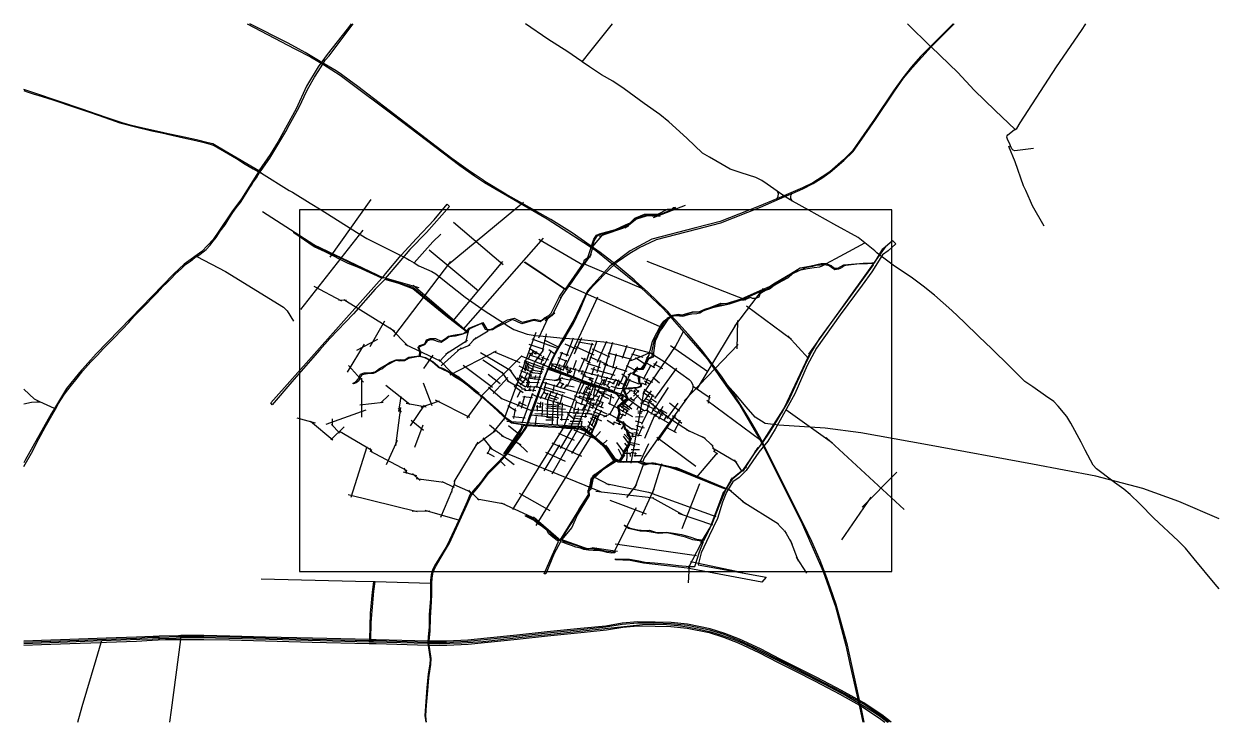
# Model space of a CAD drawing. Header units: metres. Extents: x 1558 to 16189, y -1449 to 7097.
import ezdxf

# ---------------------------------------------------------------- set-up
doc = ezdxf.new("R2010")
doc.units = ezdxf.units.M
doc.header["$MEASUREMENT"] = 0
for name, color, linetype in [('图框', 6, 'Continuous'), ('水网', 141, 'Continuous'), ('路网', 2, 'Continuous')]:
    doc.layers.add(name, color=color, linetype=linetype)

msp = doc.modelspace()

# ---------------------------------------------------------------- linework, layer by layer
at = {"layer": '图框'}
msp.add_lwpolyline([(4932, 4822), (4932, 395), (12184, 395), (12184, 4822), (4932, 4822)], dxfattribs=at)
at = {"layer": '水网'}
for points in [[(4580, 2459), (5941, 3984), (5652, 4116), (5526, 4166), (5245, 4308), (5110, 4367), (4862, 4539), (4865, 4553), (5118, 4382), (5265, 4315), (5558, 4172), (5811, 4057), (5948, 3991), (5985, 4037), (6176, 4268), (6366, 4470), (6580, 4700), (6738, 4890), (6768, 4862), (6488, 4543), (6282, 4337), (6146, 4175), (5980, 3979), (6220, 3905), (6321, 3875), (6361, 3842), (6515, 3713), (6824, 3462), (6914, 3391), (6976, 3331), (7007, 3372), (7159, 3435), (7177, 3442), (7226, 3360), (7255, 3357), (7278, 3361), (7307, 3371), (7338, 3399), (7477, 3476), (7558, 3497), (7659, 3445), (7804, 3484), (7895, 3465), (7930, 3501), (7983, 3528), (8012, 3555), (8116, 3762), (8175, 3851), (7685, 4176), (7691, 4184), (8188, 3850), (8408, 4168), (8422, 4211), (8463, 4238), (8536, 4463), (8567, 4512), (8604, 4526), (8799, 4581), (8921, 4636), (8978, 4663), (9035, 4721), (9154, 4768), (9238, 4770), (9320, 4769), (9437, 4829), (9492, 4833), (9509, 4851), (9529, 4854), (9535, 4845), (9489, 4817), (9438, 4802), (9345, 4764), (9296, 4754), (9179, 4756), (9054, 4714), (8963, 4639), (8830, 4580), (8603, 4515), (8568, 4495), (8536, 4443), (8513, 4339), (8488, 4264), (8468, 4232), (8437, 4197), (8409, 4148), (8339, 4052), (8264, 3940), (8200, 3850), (8143, 3770), (8117, 3719), (8028, 3540), (7991, 3513), (7952, 3493), (7920, 3477), (7892, 3457), (7879, 3452), (7799, 3466), (7750, 3453), (7654, 3426), (7538, 3481), (7348, 3385), (7296, 3352), (7264, 3348), (7233, 3348), (7207, 3356), (7171, 3422), (7150, 3424), (7013, 3365), (6974, 3317), (6914, 3297), (6836, 3277), (6764, 3267), (6727, 3237), (6667, 3197), (6635, 3207), (6575, 3228), (6541, 3230), (6495, 3219), (6484, 3198), (6458, 3169), (6405, 3145), (6394, 3135), (6413, 3080), (6407, 3030), (6368, 3022), (6265, 3003), (6218, 2973), (6156, 2971), (6111, 2977), (5999, 2920), (5940, 2871), (5923, 2868), (5862, 2829), (5832, 2818), (5766, 2814), (5693, 2800), (5669, 2763), (5659, 2729), (5624, 2703), (5594, 2690), (5584, 2695), (5624, 2722), (5645, 2744), (5680, 2808), (5722, 2825), (5790, 2827), (5859, 2839), (5913, 2878), (5948, 2899), (5983, 2919), (6041, 2956), (6116, 2986), (6168, 2990), (6220, 2986), (6251, 3005), (6270, 3016), (6400, 3036), (6404, 3087), (6386, 3137), (6404, 3162), (6464, 3182), (6486, 3229), (6532, 3246), (6596, 3246), (6667, 3214), (6719, 3246), (6754, 3277), (6811, 3286), (6938, 3308), (6971, 3331), (6725, 3522), (6498, 3707), (6319, 3856), (6149, 3919), (5978, 3968), (5859, 3851), (5593, 3549), (5303, 3245), (5180, 3107), (4838, 2715), (4597, 2433), (4580, 2459)], [(6407, 3030), (6473, 3012), (6563, 2965), (6621, 2917), (6643, 2896), (6682, 2883), (6753, 2847), (6856, 2770), (6928, 2734), (7034, 2646), (7118, 2574), (7182, 2534), (7220, 2491), (7325, 2402), (7412, 2324), (7456, 2279), (7551, 2216), (7691, 2194), (7929, 2183), (8199, 2171), (8359, 2162), (8423, 2131), (8490, 2085), (8497, 2078), (8551, 2199), (8594, 2313), (8603, 2321), (8606, 2314), (8594, 2301), (8558, 2193), (8534, 2148), (8503, 2073), (8557, 2031), (8639, 1959), (8683, 1917), (8794, 1760), (8827, 1753), (8860, 1742), (8861, 1762), (8897, 1811), (8899, 1852), (8948, 1922), (8958, 1945), (8960, 1957), (8981, 2022), (8954, 2064), (8946, 2103), (8915, 2141), (8891, 2212), (8829, 2239), (8827, 2254), (8832, 2278), (8843, 2333), (8837, 2373), (8830, 2404), (8837, 2420), (8880, 2458), (8903, 2477), (8873, 2500), (8877, 2526), (8887, 2539), (8881, 2543), (8841, 2540), (8830, 2551), (8795, 2584), (8765, 2597), (8678, 2625), (8396, 2723), (7985, 2876), (7988, 2887), (8028, 2869), (8110, 2840), (8168, 2817), (8336, 2755), (8456, 2710), (8598, 2661), (8740, 2611), (8792, 2593), (8841, 2547), (8876, 2548), (8888, 2544), (8896, 2539), (8889, 2525), (8885, 2508), (8887, 2498), (8897, 2488), (8911, 2483), (8935, 2505), (8938, 2512), (8930, 2545), (8902, 2597), (8900, 2618), (8911, 2634), (8936, 2635), (8959, 2632), (9020, 2643), (9058, 2643), (9078, 2648), (9102, 2659), (9114, 2677), (9088, 2706), (9086, 2730), (9083, 2763), (9076, 2780), (9015, 2807), (9030, 2844), (9051, 2871), (9076, 2875), (9101, 2872), (9120, 2874), (9129, 2882), (9145, 2903), (9149, 2910), (9172, 2961), (9195, 3002), (9222, 3015), (9243, 3028), (9248, 3036), (9252, 3046), (9251, 3096), (9276, 3226), (9312, 3282), (9353, 3369), (9393, 3433), (9440, 3500), (9501, 3534), (9566, 3545), (9622, 3538), (9659, 3549), (9741, 3573), (9822, 3574), (9895, 3604), (9960, 3626), (10090, 3677), (10154, 3674), (10344, 3730), (10609, 3850), (10685, 3881), (10755, 3929), (10941, 4037), (11059, 4110), (11194, 4134), (11319, 4164), (11373, 4164), (11439, 4139), (11467, 4117), (11487, 4107), (11523, 4108), (11595, 4147), (11740, 4161), (11830, 4167), (11896, 4169), (11939, 4174), (11970, 4172), (12071, 4342), (12193, 4448), (12231, 4405), (12140, 4319), (12067, 4270), (11938, 4061), (11818, 3898), (11550, 3536), (11259, 3129), (11145, 2914), (10995, 2571), (10756, 2138), (10667, 1991), (10554, 1856), (10400, 1629), (10314, 1543), (10236, 1493), (10161, 1366), (10109, 1245), (10048, 1043), (9946, 829), (9849, 624), (9814, 478), (10645, 325), (10591, 265), (9678, 434), (9142, 498), (8981, 530), (8801, 536), (8802, 550), (8972, 545), (9064, 528), (9164, 507), (9278, 501), (9439, 483), (9571, 467), (9712, 455), (9770, 457), (9830, 634), (9876, 761), (9748, 781), (9658, 816), (9434, 868), (9330, 858), (9235, 876), (9161, 888), (9101, 890), (9049, 899), (8961, 922), (8905, 959), (8912, 961), (8930, 950), (8979, 926), (9075, 904), (9154, 896), (9215, 902), (9289, 876), (9384, 870), (9420, 876), (9510, 862), (9609, 846), (9711, 820), (9791, 789), (9884, 776), (9993, 999), (10076, 1218), (10152, 1395), (10235, 1533), (10333, 1613), (10357, 1632), (10511, 1849), (10604, 1974), (10690, 2099), (10783, 2252), (10918, 2479), (10998, 2658), (11144, 2968), (11198, 3079), (11297, 3241), (11611, 3669), (11958, 4150), (11949, 4164), (11925, 4164), (11884, 4159), (11787, 4161), (11621, 4142), (11598, 4135), (11579, 4121), (11552, 4104), (11531, 4094), (11485, 4088), (11443, 4116), (11417, 4134), (11378, 4145), (11345, 4150), (11311, 4144), (11253, 4139), (11211, 4126), (11120, 4111), (10967, 4040), (10912, 3990), (10836, 3949), (10744, 3896), (10686, 3850), (10635, 3834), (10589, 3806), (10569, 3789), (10554, 3753), (10518, 3737), (10479, 3736), (10453, 3749), (10373, 3717), (10318, 3713), (10188, 3674), (10131, 3656), (10091, 3660), (10059, 3650), (10000, 3624), (9900, 3592), (9827, 3564), (9757, 3567), (9614, 3527), (9563, 3527), (9502, 3525), (9439, 3481), (9376, 3380), (9348, 3343), (9286, 3213), (9264, 3069), (9266, 3031), (9257, 3018), (9204, 2992), (9161, 2907), (9133, 2868), (9092, 2864), (9073, 2868), (9053, 2863), (9025, 2822), (9025, 2811), (9088, 2779), (9095, 2764), (9095, 2722), (9099, 2701), (9113, 2690), (9120, 2683), (9110, 2653), (9072, 2641), (9040, 2637), (9014, 2635), (8977, 2627), (8962, 2625), (8934, 2629), (8918, 2631), (8907, 2613), (8913, 2591), (8935, 2550), (8943, 2520), (8945, 2507), (8916, 2474), (8845, 2422), (8839, 2404), (8850, 2347), (8836, 2261), (8836, 2244), (8897, 2214), (8902, 2201), (8921, 2142), (8944, 2122), (8949, 2103), (8964, 2063), (8983, 2033), (8989, 2022), (8967, 1959), (8947, 1911), (8905, 1846), (8903, 1812), (8864, 1762), (8868, 1737), (8921, 1740), (9000, 1740), (9075, 1738), (9116, 1726), (9167, 1711), (9209, 1721), (9270, 1716), (9322, 1710), (9414, 1689), (9520, 1667), (9647, 1616), (9789, 1557), (10057, 1446), (10139, 1413), (10137, 1406), (10102, 1419), (9608, 1620), (9476, 1663), (9323, 1702), (9216, 1711), (9155, 1698), (9083, 1729), (8985, 1734), (8938, 1734), (8897, 1731), (8865, 1730), (8833, 1734), (8807, 1743), (8798, 1745), (8707, 1694), (8608, 1616), (8527, 1538), (8502, 1464), (8494, 1397), (8473, 1376), (8478, 1324), (8330, 1084), (8265, 934), (8141, 783), (8163, 765), (8339, 709), (8419, 675), (8538, 672), (8606, 663), (8673, 647), (8742, 641), (8791, 634), (8792, 622), (8750, 619), (8697, 625), (8657, 639), (8582, 650), (8525, 652), (8468, 657), (8414, 665), (8373, 680), (8315, 694), (8262, 711), (8211, 729), (8158, 751), (8132, 756), (8125, 756), (8051, 615), (7948, 367), (7925, 367), (8023, 592), (8102, 762), (8033, 814), (7982, 856), (7961, 900), (7891, 954), (7851, 977), (7806, 1019), (7716, 1065), (7696, 1074), (7702, 1079), (7730, 1070), (7788, 1039), (7822, 1021), (7854, 993), (7886, 971), (7931, 937), (7966, 908), (7998, 873), (8011, 854), (8082, 801), (8110, 775), (8131, 780), (8164, 828), (8206, 897), (8251, 967), (8279, 1007), (8316, 1078), (8357, 1158), (8420, 1258), (8470, 1333), (8466, 1378), (8480, 1416), (8491, 1430), (8502, 1487), (8518, 1543), (8555, 1579), (8589, 1610), (8694, 1689), (8793, 1755), (8765, 1786), (8657, 1929), (8571, 2011), (8448, 2107), (8387, 2134), (8351, 2142), (8238, 2153), (8165, 2154), (7974, 2161), (7727, 2179), (7673, 2180), (7634, 2099), (7438, 1829), (7433, 1834), (7606, 2083), (7648, 2149), (7658, 2191), (7525, 2209), (7468, 2257), (7422, 2299), (7244, 2465), (7165, 2536), (7096, 2583), (7002, 2663), (6920, 2724), (6829, 2779), (6756, 2833), (6685, 2868), (6633, 2890), (6579, 2942), (6544, 2970), (6464, 3011), (6399, 3025), (6388, 3026), (6407, 3030)]]:
    msp.add_lwpolyline(points, dxfattribs=at)
at = {"layer": '路网'}
for p, q in [((4289, 7097), (4875, 6793)), ((8386, 6638), (8324, 6683)), ((3247, 5762), (3317, 5747)), ((3324, 5753), (3253, 5769)), ((13630, 5619), (13597, 5686)), ((11422, 5286), (11332, 5225)), ((11337, 5216), (11430, 5281)), ((7073, 5237), (7171, 5173)), ((7179, 5184), (7081, 5249)), ((5307, 4240), (5811, 4949)), ((6753, 4151), (7675, 4914)), ((9266, 4727), (9659, 4880)), ((4480, 4801), (5166, 4361)), ((8920, 4599), (9086, 4734)), ((9033, 4702), (9210, 4757)), ((9149, 4753), (9346, 4745)), ((4949, 3602), (5710, 4574)), ((6817, 4672), (7423, 4154)), ((8606, 4497), (8960, 4623)), ((5105, 4399), (5959, 3987)), ((6941, 3359), (7917, 4475)), ((7860, 4463), (8402, 4150)), ((8522, 4371), (8655, 4526)), ((6518, 4331), (7124, 3828)), ((8126, 3742), (8507, 4280)), ((8484, 4239), (8529, 4383)), ((11167, 3054), (12114, 4375)), ((12046, 4259), (12000, 4297)), ((6086, 3272), (6785, 4188)), ((6239, 4228), (6280, 4207)), ((6812, 3464), (7420, 4189)), ((8410, 4166), (9138, 3853)), ((9184, 4193), (10397, 3719)), ((5879, 4018), (6392, 3869)), ((5108, 3886), (5447, 3707)), ((6323, 3899), (7001, 3318)), ((8227, 3890), (9378, 3377)), ((10259, 3398), (10611, 3859)), ((5409, 3718), (5506, 3717)), ((5475, 3724), (6097, 3336)), ((8023, 3525), (8154, 3788)), ((8178, 2883), (8582, 3758)), ((7941, 3465), (8059, 3560)), ((9456, 3531), (9521, 3456)), ((9536, 3469), (9475, 3535)), ((10404, 3645), (10956, 3240)), ((5798, 3150), (5976, 3462)), ((6261, 3151), (6040, 3378)), ((7979, 3511), (7857, 3249)), ((9803, 2636), (10288, 3438)), ((10289, 3120), (10297, 3466)), ((5634, 3103), (5891, 3238)), ((6718, 3056), (6989, 3227)), ((6995, 3337), (6962, 3199)), ((6988, 3149), (7095, 3260)), ((7059, 3232), (7241, 3341)), ((7826, 3321), (7428, 2243)), ((7776, 3243), (8098, 3122)), ((7908, 3084), (7954, 3303)), ((7925, 3232), (8108, 3140)), ((8199, 3030), (8285, 3256)), ((8384, 3256), (8295, 3054)), ((9525, 3132), (9637, 3339)), ((10911, 3280), (11162, 3002)), ((5518, 2833), (5728, 3176)), ((6667, 2966), (6224, 3173)), ((6644, 2963), (6754, 3082)), ((6664, 2913), (6912, 3131)), ((6778, 2800), (7344, 3095)), ((6865, 3104), (7021, 3169)), ((7149, 3075), (7525, 2851)), ((7306, 3086), (7627, 2953)), ((7727, 3077), (7784, 3051)), ((7741, 3179), (7922, 3115)), ((7744, 3130), (7894, 3039)), ((7787, 3086), (7773, 3047)), ((7775, 3082), (7829, 3057)), ((7808, 2954), (7917, 3104)), ((7812, 3054), (7838, 3087)), ((7923, 2912), (8018, 3098)), ((7983, 3113), (8061, 3056)), ((8082, 2910), (8151, 3085)), ((8119, 3076), (8225, 3041)), ((8180, 3181), (8316, 3118)), ((8311, 3147), (8533, 3047)), ((8346, 3206), (8530, 3171)), ((8516, 3189), (8439, 2963)), ((8515, 3118), (8725, 3020)), ((8691, 3211), (8577, 2953)), ((8630, 2756), (8766, 3203)), ((8937, 3159), (8880, 3003)), ((9137, 2569), (9536, 3150)), ((9202, 3019), (9224, 3082)), ((9473, 3159), (9931, 2843)), ((9640, 2485), (10301, 3171)), ((10837, 2331), (11194, 3097)), ((6562, 3042), (6451, 2878)), ((6802, 2822), (6636, 2991)), ((7654, 3034), (7142, 2529)), ((7176, 2986), (7427, 2818)), ((7641, 3033), (8433, 2722)), ((7678, 2962), (7787, 2905)), ((7680, 2979), (7924, 2887)), ((7711, 2965), (7685, 2863)), ((7695, 2846), (7737, 2949)), ((7731, 2989), (7766, 3069)), ((7746, 3047), (7872, 3006)), ((7804, 2943), (7767, 2823)), ((7919, 2940), (7827, 2643)), ((7835, 3009), (7921, 2980)), ((7918, 3032), (7882, 2931)), ((7893, 3018), (7980, 2985)), ((8008, 2871), (8031, 2927)), ((8094, 3014), (8201, 2967)), ((8102, 2870), (8117, 2933)), ((8197, 2983), (8155, 2893)), ((8282, 2865), (8324, 2980)), ((8353, 2833), (8429, 3009)), ((8378, 3011), (8491, 2953)), ((8451, 2946), (8611, 2891)), ((8485, 3022), (8702, 2930)), ((8575, 2831), (8619, 2980)), ((8652, 2934), (8937, 2846)), ((8705, 3071), (8996, 2995)), ((8808, 3057), (8764, 2883)), ((8995, 3057), (9136, 3016)), ((9044, 3013), (9171, 2930)), ((9105, 2867), (9166, 2945)), ((9155, 2923), (9195, 3028)), ((9180, 3004), (9214, 3043)), ((9183, 2946), (9276, 2893)), ((9260, 2891), (9312, 2965)), ((9264, 2940), (9376, 2880)), ((5531, 2915), (5717, 2711)), ((6788, 2833), (6901, 2762)), ((7133, 2572), (6872, 2782)), ((6934, 2920), (7296, 2649)), ((7241, 2811), (7388, 2697)), ((7409, 2836), (7491, 2715)), ((7504, 2868), (7619, 2700)), ((7618, 2912), (7791, 2826)), ((7624, 2797), (7748, 2722)), ((7655, 2788), (7631, 2730)), ((7638, 2855), (7770, 2798)), ((7724, 2830), (7684, 2747)), ((7764, 2853), (7707, 2652)), ((7727, 2850), (7741, 2911)), ((7727, 2897), (7795, 2872)), ((7766, 2807), (7758, 2771)), ((7765, 2914), (7919, 2865)), ((7769, 2830), (7900, 2817)), ((7770, 2861), (7912, 2839)), ((7819, 2793), (7807, 2745)), ((7955, 2881), (8403, 2721)), ((7971, 2881), (7967, 2867)), ((7974, 2864), (7980, 2878)), ((8013, 2923), (8164, 2859)), ((8075, 2906), (8054, 2859)), ((8102, 2736), (8143, 2844)), ((8132, 2894), (8116, 2831)), ((8178, 2912), (8154, 2853)), ((8189, 2881), (8266, 2841)), ((8211, 2910), (8201, 2859)), ((8203, 2844), (8255, 2829)), ((8217, 2850), (8207, 2789)), ((8252, 2888), (8229, 2822)), ((8285, 2777), (8316, 2882)), ((8337, 2168), (8591, 2809)), ((8399, 2854), (8377, 2804)), ((8377, 2824), (8431, 2799)), ((8396, 2795), (8532, 2754)), ((8498, 2881), (8791, 2797)), ((8539, 2895), (8508, 2798)), ((8812, 2902), (8736, 2742)), ((8854, 2542), (8986, 2830)), ((8877, 2813), (8939, 2770)), ((8930, 2916), (9067, 2847)), ((8956, 2805), (9049, 2842)), ((9015, 2820), (9255, 2711)), ((9016, 2812), (9074, 2898)), ((9042, 2878), (9125, 2880)), ((9144, 2747), (9238, 2926)), ((9546, 2883), (9278, 2514)), ((5691, 2761), (5689, 2282)), ((5987, 2675), (6283, 2443)), ((6555, 2424), (6448, 2701)), ((7246, 2652), (7413, 2509)), ((7301, 2573), (7484, 2771)), ((7473, 2731), (7592, 2661)), ((7560, 2662), (7671, 2585)), ((7581, 2692), (7659, 2642)), ((7597, 2763), (7683, 2708)), ((7609, 2710), (7702, 2655)), ((7636, 2676), (7715, 2764)), ((7680, 2636), (7708, 2607)), ((7681, 2661), (7848, 2655)), ((7705, 2710), (7864, 2708)), ((7721, 2765), (7883, 2746)), ((7726, 2644), (7749, 2721)), ((7761, 2668), (7738, 2600)), ((7749, 2779), (7885, 2773)), ((7794, 2599), (7813, 2661)), ((7818, 2661), (8315, 2492)), ((7910, 2712), (8363, 2577)), ((7953, 2710), (7922, 2608)), ((7924, 2656), (8180, 2582)), ((7925, 2751), (8089, 2733)), ((8051, 2681), (8027, 2577)), ((8048, 2732), (8156, 2770)), ((8119, 2719), (8074, 2660)), ((8101, 2746), (8137, 2732)), ((8110, 2716), (8166, 2684)), ((8121, 2748), (8113, 2704)), ((8117, 2766), (8258, 2738)), ((8158, 2700), (8122, 2639)), ((8210, 2682), (8162, 2629)), ((8189, 2675), (8294, 2654)), ((8256, 2762), (8206, 2656)), ((8241, 2755), (8558, 2646)), ((8417, 2702), (8350, 2570)), ((8377, 2726), (8815, 2569)), ((8445, 2660), (8398, 2563)), ((8410, 2730), (8764, 2610)), ((8477, 2689), (8434, 2582)), ((8435, 2655), (8493, 2624)), ((8473, 2753), (8526, 2722)), ((8476, 2617), (8502, 2676)), ((8501, 2770), (8479, 2736)), ((8512, 2743), (8506, 2686)), ((8553, 2636), (8528, 2546)), ((8544, 2717), (8633, 2680)), ((8555, 2535), (8616, 2669)), ((8641, 2746), (8598, 2653)), ((8598, 2437), (8684, 2648)), ((8625, 2743), (8672, 2727)), ((8633, 2702), (8705, 2670)), ((8666, 2743), (8642, 2681)), ((8663, 2671), (8701, 2779)), ((8696, 2670), (8731, 2643)), ((8731, 2723), (8697, 2666)), ((8701, 2724), (8783, 2694)), ((8728, 2651), (8710, 2619)), ((8741, 2662), (8846, 2633)), ((8807, 2750), (8764, 2686)), ((8838, 2742), (8776, 2591)), ((8811, 2698), (8850, 2681)), ((8818, 2636), (9091, 2650)), ((8856, 2714), (8830, 2667)), ((8841, 2711), (8927, 2677)), ((8931, 2744), (8880, 2632)), ((8896, 2646), (8961, 2494)), ((8974, 2750), (8918, 2628)), ((8935, 2780), (8928, 2733)), ((8928, 2753), (9086, 2691)), ((9036, 2638), (9087, 2590)), ((9065, 2646), (9110, 2668)), ((9118, 2705), (9179, 2679)), ((9156, 2728), (9225, 2686)), ((9190, 2756), (9161, 2676)), ((9258, 2773), (9340, 2705)), ((9282, 2390), (9450, 2645)), ((9755, 2660), (9958, 2522)), ((5929, 2457), (6024, 2551)), ((6146, 2353), (6176, 2538)), ((6593, 2495), (7012, 2282)), ((7174, 2542), (6981, 2271)), ((7134, 2548), (7119, 2587)), ((7522, 2215), (7123, 2568)), ((7397, 2517), (7778, 2362)), ((7601, 2527), (7643, 2613)), ((7648, 2629), (7696, 2631)), ((7649, 2395), (7692, 2546)), ((7665, 2535), (7786, 2523)), ((7686, 2616), (7763, 2608)), ((7784, 2574), (7713, 2380)), ((7734, 2622), (7823, 2608)), ((7771, 2568), (7845, 2532)), ((7843, 2542), (8277, 2403)), ((7880, 2513), (7942, 2627)), ((7921, 2591), (7973, 2560)), ((7970, 2576), (7929, 2499)), ((7969, 2281), (7972, 2505)), ((8012, 2602), (7970, 2491)), ((7972, 2528), (8083, 2496)), ((7985, 2561), (8102, 2515)), ((8086, 2583), (8031, 2454)), ((8117, 2436), (8155, 2564)), ((8294, 2547), (8649, 2398)), ((8368, 2546), (8352, 2515)), ((8353, 2545), (8489, 2499)), ((8356, 2588), (8483, 2545)), ((8378, 2434), (8432, 2596)), ((8421, 2597), (8507, 2559)), ((8482, 2596), (8435, 2473)), ((8465, 2524), (8547, 2490)), ((8487, 2447), (8514, 2522)), ((8523, 2488), (8545, 2556)), ((8525, 2560), (8583, 2538)), ((8534, 2630), (8631, 2590)), ((8550, 2429), (8610, 2551)), ((8563, 2499), (8650, 2458)), ((8574, 2604), (8661, 2554)), ((8614, 2593), (8691, 2599)), ((8625, 2554), (8716, 2514)), ((8642, 2586), (8781, 2522)), ((8748, 2566), (8726, 2439)), ((8733, 2323), (8853, 2535)), ((8747, 2619), (8805, 2585)), ((8786, 2593), (8898, 2555)), ((8801, 2564), (8816, 2590)), ((8801, 2577), (8898, 2470)), ((8824, 2413), (8944, 2522)), ((8845, 2423), (8958, 2501)), ((8876, 2565), (9154, 2361)), ((8925, 2557), (8996, 2620)), ((8964, 2491), (8997, 2523)), ((8968, 2608), (9050, 2601)), ((8976, 2522), (9031, 2484)), ((9145, 2606), (8987, 1720)), ((9013, 2485), (9082, 2552)), ((9022, 2540), (9085, 2609)), ((9023, 2587), (9119, 2491)), ((9027, 2569), (9036, 2618)), ((9108, 2500), (9264, 2444)), ((9134, 2458), (9242, 2605)), ((9144, 2585), (9219, 2531)), ((9152, 2627), (9273, 2535)), ((9168, 2513), (9240, 2475)), ((9198, 2447), (9262, 2559)), ((9230, 2517), (9301, 2466)), ((9918, 2490), (10580, 2002)), ((9949, 2554), (9936, 2455)), ((5257, 2197), (5749, 2372)), ((5669, 2436), (5955, 2469)), ((6113, 1932), (6174, 2403)), ((6179, 2344), (6143, 2394)), ((6238, 2456), (6484, 2411)), ((6291, 2176), (6461, 2431)), ((6420, 2406), (6647, 2485)), ((7482, 2427), (7584, 2363)), ((7571, 2389), (7552, 2269)), ((7602, 2414), (7639, 2476)), ((7613, 2466), (7706, 2427)), ((7656, 2213), (7724, 2391)), ((7784, 2372), (8513, 2323)), ((7828, 2414), (7892, 2409)), ((7842, 2430), (7840, 2355)), ((7842, 2458), (7894, 2447)), ((7876, 2398), (7885, 2471)), ((7907, 2463), (7897, 2290)), ((7937, 2447), (8106, 2429)), ((7947, 2399), (8188, 2383)), ((7956, 2423), (8127, 2409)), ((8035, 2474), (8023, 2188)), ((8093, 2473), (8088, 2185)), ((8149, 2457), (8139, 2243)), ((8321, 2348), (8252, 2166)), ((8285, 2381), (8403, 2372)), ((8290, 2393), (8290, 2323)), ((8298, 2369), (8326, 2483)), ((8312, 2471), (8453, 2423)), ((8342, 2326), (8346, 2396)), ((8393, 2365), (8434, 2440)), ((8398, 2386), (8491, 2360)), ((8445, 2463), (8536, 2418)), ((8446, 2105), (8590, 2453)), ((8494, 2445), (8450, 2320)), ((8474, 2410), (8553, 2396)), ((8519, 2390), (8539, 2462)), ((8528, 2353), (8689, 2290)), ((8552, 2391), (8694, 2325)), ((8580, 2436), (8615, 2454)), ((8602, 2305), (8630, 2372)), ((8647, 2469), (8621, 2396)), ((8710, 2457), (8836, 2388)), ((8843, 2343), (8813, 2238)), ((8827, 2426), (8842, 2323)), ((8837, 2395), (8855, 2431)), ((8857, 2329), (8839, 2409)), ((8840, 2238), (8854, 2356)), ((8841, 2385), (9007, 2293)), ((8851, 2430), (8954, 2359)), ((8868, 2446), (8971, 2376)), ((8879, 2395), (8904, 2426)), ((8889, 2348), (8912, 2395)), ((8891, 2427), (8930, 2466)), ((8901, 2458), (8999, 2385)), ((8944, 2373), (8924, 2313)), ((8936, 2393), (8953, 2425)), ((8962, 2404), (9019, 2472)), ((9082, 2419), (9060, 2374)), ((9074, 2363), (9132, 2354)), ((9104, 2458), (9218, 2423)), ((9201, 2361), (9119, 2193)), ((9131, 2369), (9200, 2364)), ((9166, 2373), (9470, 2202)), ((9209, 2440), (9178, 2357)), ((9186, 2421), (9285, 2381)), ((9221, 2467), (9442, 2282)), ((9238, 2322), (9288, 2426)), ((9247, 2376), (9378, 2310)), ((9291, 2290), (9337, 2378)), ((9332, 2259), (9382, 2347)), ((9333, 2328), (9384, 2418)), ((9342, 2383), (9427, 2334)), ((9432, 2269), (9566, 2454)), ((9460, 2458), (9585, 2361)), ((10565, 1923), (10881, 2417)), ((10884, 2377), (11457, 1971)), ((4899, 2277), (5123, 2213)), ((5067, 2236), (5338, 2005)), ((5325, 2196), (5421, 2086)), ((5332, 2263), (5331, 2177)), ((6297, 2247), (6448, 2123)), ((7302, 2095), (7444, 2272)), ((7469, 2234), (8440, 2167)), ((7539, 2293), (7694, 2274)), ((7762, 2312), (8108, 2281)), ((7814, 2327), (8160, 2311)), ((7822, 2194), (7832, 2290)), ((7949, 2251), (8040, 2251)), ((7957, 2285), (8033, 2273)), ((8123, 2261), (8228, 2255)), ((8214, 2327), (8299, 2259)), ((8228, 2202), (8369, 2206)), ((8246, 2234), (8393, 2236)), ((8284, 2301), (8450, 2293)), ((8285, 2275), (8393, 2259)), ((8378, 2160), (8393, 2229)), ((8440, 2338), (8426, 2277)), ((8465, 2232), (8531, 2167)), ((8467, 2333), (8585, 2287)), ((8493, 2275), (8541, 2230)), ((8562, 2312), (8505, 2174)), ((8510, 2292), (8630, 2239)), ((8656, 2287), (8744, 2330)), ((8698, 2248), (8785, 2192)), ((8713, 2327), (8824, 2267)), ((8773, 2191), (8792, 2231)), ((8775, 2226), (8866, 2192)), ((8809, 2246), (8894, 2207)), ((8836, 2247), (8917, 2208)), ((8846, 2326), (8921, 2305)), ((8846, 2188), (8855, 2229)), ((8896, 2325), (8858, 2263)), ((8886, 2215), (8915, 2132)), ((8926, 2131), (8900, 2229)), ((8902, 2204), (9010, 2137)), ((9040, 2239), (9113, 2218)), ((9046, 2289), (9137, 2292)), ((9072, 2338), (9123, 2337)), ((9284, 2324), (9156, 2023)), ((9324, 1998), (9538, 2307)), ((9430, 2308), (9387, 2237)), ((9429, 2293), (9704, 2112)), ((9499, 2303), (9613, 2210)), ((9592, 2248), (9514, 2100)), ((5316, 2007), (5480, 2166)), ((5420, 2113), (5816, 1881)), ((6442, 2184), (6340, 1913)), ((7090, 1946), (7332, 2122)), ((7259, 2190), (7431, 2047)), ((7401, 2061), (7642, 1948)), ((7490, 2183), (7637, 2065)), ((7827, 959), (8506, 2057)), ((8026, 1591), (8350, 2157)), ((8104, 2087), (8293, 2001)), ((8125, 1901), (8281, 2164)), ((8140, 2152), (8383, 2136)), ((8267, 1837), (8437, 2096)), ((8290, 2128), (8528, 2031)), ((8349, 2144), (8443, 2110)), ((8384, 2180), (8717, 1897)), ((8411, 2125), (8492, 2067)), ((8456, 2176), (8520, 2123)), ((8501, 2153), (8466, 2094)), ((8472, 2084), (8680, 1901)), ((8549, 2031), (8615, 2107)), ((8872, 2137), (8907, 2186)), ((8894, 2051), (8961, 1961)), ((8905, 2148), (8942, 2105)), ((8908, 2075), (8976, 2001)), ((8911, 2153), (8958, 2114)), ((8931, 2125), (8949, 2056)), ((8939, 2075), (8980, 2021)), ((8996, 2012), (8940, 2138)), ((8959, 2082), (8976, 2104)), ((8963, 2105), (9021, 2074)), ((8973, 2151), (9082, 2126)), ((8993, 2055), (9048, 2048)), ((9006, 2091), (9009, 2037)), ((9023, 2095), (9072, 2087)), ((9035, 2071), (9120, 2060)), ((9048, 2183), (9153, 2154)), ((9078, 2050), (9137, 2180)), ((9422, 2162), (9543, 2096)), ((9664, 2132), (9897, 2027)), ((5566, 1305), (5758, 1924)), ((5788, 1903), (5818, 1856)), ((5995, 1703), (6132, 2004)), ((6826, 1491), (7120, 1979)), ((7174, 2031), (7289, 1886)), ((7234, 1836), (7268, 1909)), ((7252, 1913), (7443, 1808)), ((7602, 1975), (7724, 1857)), ((7926, 1626), (8117, 1945)), ((8020, 1968), (8385, 1808)), ((8641, 1947), (8698, 2000)), ((8654, 1931), (8780, 1746)), ((8679, 1939), (8804, 1761)), ((8811, 1975), (8901, 1851)), ((8892, 1854), (8950, 1937)), ((8904, 1834), (8975, 1944)), ((8910, 1964), (8948, 1921)), ((8943, 1905), (8936, 1732)), ((8978, 2032), (8937, 1909)), ((8955, 1903), (8996, 2030)), ((8971, 1979), (9094, 1947)), ((8971, 1957), (9037, 1934)), ((9103, 1735), (9209, 1960)), ((9306, 2038), (9785, 1683)), ((9867, 2045), (9994, 1928)), ((9973, 1958), (10008, 1883)), ((9986, 1908), (10284, 1732)), ((10364, 1624), (10545, 1912)), ((10581, 1943), (10507, 1864)), ((10554, 2032), (10607, 1937)), ((10613, 1952), (10562, 2045)), ((11380, 2033), (12335, 1152)), ((14551, 1879), (14500, 1977)), ((5794, 1873), (6244, 1631)), ((7226, 1852), (7315, 1804)), ((7437, 1800), (7561, 1705)), ((7475, 1838), (8623, 1370)), ((7944, 1856), (8182, 1746)), ((8520, 1562), (8786, 1758)), ((8784, 1780), (8895, 1733)), ((8831, 1896), (8886, 1790)), ((8844, 1743), (8900, 1831)), ((8857, 1735), (8913, 1823)), ((8894, 1871), (8895, 1811)), ((8904, 1844), (8990, 1843)), ((8907, 1802), (8910, 1853)), ((8977, 1848), (8979, 1802)), ((8993, 1886), (9093, 1888)), ((8993, 1855), (9057, 1838)), ((9024, 1815), (9118, 1814)), ((9040, 1853), (9038, 1801)), ((9794, 1548), (10048, 1847)), ((10002, 1858), (10027, 1891)), ((10048, 1829), (10003, 1873)), ((10251, 1760), (10345, 1617)), ((6200, 1614), (6366, 1571)), ((6209, 1659), (6248, 1592)), ((7388, 1749), (7449, 1686)), ((8526, 1527), (8687, 1677)), ((8644, 1642), (8813, 1748)), ((8856, 1740), (9120, 1743)), ((9037, 1415), (9155, 1738)), ((9093, 1748), (9187, 1717)), ((9166, 1719), (9291, 1726)), ((9243, 1729), (9566, 1661)), ((9252, 1351), (9369, 1715)), ((9535, 1672), (10215, 1385)), ((10208, 1517), (10402, 1677)), ((11819, 1181), (12246, 1612)), ((6314, 1596), (6409, 1512)), ((6360, 1531), (6700, 1489)), ((6674, 1496), (6827, 1425)), ((6831, 1466), (6796, 1396)), ((6830, 1459), (6832, 1509)), ((8482, 1415), (8508, 1540)), ((8500, 1521), (8546, 1587)), ((8501, 1400), (8532, 1541)), ((8541, 1548), (8723, 1455)), ((8682, 1472), (9226, 1361)), ((9616, 921), (9832, 1470)), ((10105, 1326), (10233, 1546)), ((5527, 1337), (6372, 1130)), ((6660, 1061), (6797, 1377)), ((6799, 1410), (6792, 1363)), ((6821, 1461), (7023, 1370)), ((6999, 1391), (7032, 1339)), ((7044, 1352), (7133, 1269)), ((7621, 1352), (7997, 1140)), ((8474, 1348), (8114, 769)), ((8477, 1440), (8461, 1372)), ((8462, 1392), (8468, 1324)), ((8561, 1378), (9270, 1295)), ((8940, 1300), (9060, 1459)), ((9125, 1082), (9275, 1406)), ((9204, 1367), (10029, 1069)), ((10122, 1369), (9945, 906)), ((10188, 1402), (10391, 1225)), ((7108, 1284), (7440, 1223)), ((7401, 1233), (7832, 1035)), ((8731, 1269), (9175, 1102)), ((8783, 637), (9056, 1178)), ((9244, 1301), (9619, 1091)), ((10349, 1254), (10796, 977)), ((11570, 781), (11929, 1306)), ((6311, 1132), (6526, 1139)), ((6464, 1144), (6891, 1022)), ((7795, 1062), (8132, 772)), ((9567, 1109), (9987, 966)), ((9846, 747), (9966, 947)), ((10771, 995), (10895, 863)), ((10870, 897), (10961, 731)), ((8118, 794), (8474, 669)), ((8796, 734), (9793, 589)), ((9694, 440), (9900, 840)), ((10939, 781), (11036, 526)), ((8421, 674), (8566, 686)), ((8514, 687), (8823, 643)), ((9701, 471), (9691, 256)), ((9720, 516), (10358, 383)), ((11013, 569), (11138, 372)), ((11412, 197), (11481, 0)), ((11503, -8), (11431, 191)), ((3131, -428), (3206, -425)), ((3216, -412), (3137, -415)), ((3215, -396), (3141, -400)), ((3127, -445), (3201, -441))]:
    msp.add_line(p, q, dxfattribs=at)
for points in [[(1558, 1680), (1649, 1844), (1739, 2019), (1819, 2162), (1900, 2305), (1943, 2381), (1983, 2452), (2055, 2564), (2123, 2655), (2208, 2761), (2281, 2851), (2378, 2959), (2453, 3037), (2533, 3126), (2654, 3246), (2764, 3361), (2842, 3442), (2876, 3485), (2915, 3529), (2979, 3590), (3059, 3671), (3129, 3746), (3191, 3807), (3258, 3881), (3307, 3927), (3360, 3982), (3414, 4037), (3484, 4101), (3538, 4153), (3596, 4195), (3651, 4237), (3675, 4252), (3717, 4279), (3789, 4336), (3839, 4388), (3860, 4416), (3910, 4481), (3960, 4559), (4021, 4637), (4071, 4720), (4117, 4790), (4158, 4845), (4210, 4912), (4280, 5021), (4325, 5093), (4348, 5128), (4366, 5160), (4404, 5215), (4426, 5250), (4444, 5277), (4452, 5286), (4462, 5302), (4567, 5455), (4766, 5780), (4807, 5858), (4926, 6079), (5022, 6278), (5045, 6321), (5117, 6446), (5197, 6570), (5246, 6655), (5293, 6708), (5468, 6933), (5588, 7097)], [(5564, 7097), (5514, 7032), (5272, 6722), (5161, 6571), (5019, 6335), (4889, 6057), (4670, 5659), (4572, 5497), (4435, 5297), (4428, 5287), (4223, 4954), (4105, 4797), (3945, 4559), (3876, 4458), (3737, 4311), (3519, 4156), (3391, 4034), (2867, 3496), (2442, 3057), (2239, 2829), (2081, 2634), (1932, 2389), (1893, 2325), (1574, 1756), (1558, 1726)], [(4884, 6812), (4783, 6867), (4323, 7097)], [(8324, 6683), (8218, 6757), (7970, 6911), (7697, 7097)], [(8393, 6634), (8502, 6772), (8764, 7097)], [(12933, 7097), (12657, 6822), (12535, 6699), (12424, 6571), (12317, 6437), (12203, 6280), (11970, 5931), (11776, 5650), (11700, 5544), (11590, 5432), (11422, 5286)], [(11430, 5281), (11597, 5425), (11709, 5537), (11786, 5644), (11981, 5928), (12216, 6274), (12327, 6431), (12434, 6565), (12664, 6815), (12948, 7097)], [(12374, 7097), (12657, 6822), (12664, 6815), (12989, 6504), (13192, 6287), (13448, 6037), (13691, 5806)], [(13597, 5686), (13591, 5712), (13594, 5728), (13602, 5741), (13679, 5799), (13691, 5806), (13712, 5818), (13755, 5885), (14200, 6572), (14503, 7015), (14557, 7097)], [(4875, 6793), (5068, 6693), (5176, 6629), (5227, 6599), (5429, 6468), (5526, 6396)], [(5539, 6409), (5447, 6478), (5381, 6522), (5232, 6609), (5211, 6622), (5183, 6639), (5001, 6747), (4884, 6812)], [(12000, 4297), (11975, 4319), (11853, 4419), (11771, 4481), (11472, 4646), (11166, 4816), (10967, 4926), (10937, 4942), (10874, 4984), (10859, 4993), (10809, 5029), (10779, 5049), (10656, 5134), (10590, 5181), (10520, 5217), (10340, 5274), (10205, 5318), (10105, 5377), (9950, 5465), (9865, 5514), (9672, 5699), (9454, 5899), (9343, 5990), (9153, 6123), (8905, 6301), (8767, 6396), (8628, 6474), (8480, 6572), (8393, 6634), (8386, 6638)], [(3253, 5769), (2997, 5825), (2876, 5853), (2771, 5882), (2566, 5952), (2260, 6057), (1982, 6150), (1678, 6254), (1558, 6293)], [(5526, 6396), (6080, 5983), (6894, 5366), (7073, 5237)], [(7081, 5249), (7023, 5288), (6798, 5449), (5645, 6329), (5539, 6409)], [(1558, 6281), (1586, 6271), (1672, 6242), (1783, 6210), (1913, 6168), (2177, 6077), (2373, 6012), (2547, 5950), (2731, 5888), (2922, 5836), (3124, 5788), (3247, 5762)], [(3317, 5747), (3512, 5703), (3662, 5672), (3764, 5644), (3838, 5627), (3886, 5610), (3938, 5582), (4014, 5536), (4161, 5451), (4268, 5380), (4363, 5325), (4428, 5287), (4444, 5277), (4466, 5270)], [(4466, 5270), (4452, 5286), (4435, 5297), (4023, 5541), (3872, 5628), (3813, 5643), (3670, 5678), (3463, 5722), (3324, 5753)], [(14047, 4623), (13907, 4870), (13880, 4929), (13824, 5057), (13796, 5117), (13691, 5408), (13617, 5596), (13637, 5604)], [(13918, 5572), (13690, 5545), (13669, 5551), (13653, 5569), (13637, 5604), (13630, 5619)], [(4466, 5270), (4807, 5060), (4844, 5038), (5062, 4905), (5195, 4821), (5630, 4549), (5757, 4469), (6239, 4228)], [(7171, 5173), (7198, 5156), (7964, 4713), (8483, 4378)], [(8490, 4386), (8271, 4539), (8010, 4702), (7459, 5013), (7200, 5170), (7179, 5184)], [(11332, 5225), (11214, 5153), (11089, 5089), (10859, 4993), (10775, 4957), (10559, 4866), (10081, 4678), (9778, 4599), (9245, 4461), (8978, 4318), (8730, 4131), (8458, 3830), (8295, 3485), (8161, 3252), (8075, 3094), (8034, 3019), (7999, 2945), (7971, 2881)], [(7980, 2878), (7996, 2919), (8007, 2941), (8054, 3037), (8124, 3161), (8182, 3251), (8201, 3286), (8284, 3430), (8367, 3600), (8446, 3789), (8472, 3830), (8524, 3886), (8736, 4105), (8831, 4192), (8975, 4290), (9084, 4355), (9302, 4458), (9793, 4583), (10090, 4661), (10577, 4856), (10874, 4984), (10962, 5023), (11092, 5080), (11221, 5142), (11337, 5216)], [(10779, 5049), (10792, 5020), (10787, 4984), (10775, 4957)], [(10967, 4926), (10947, 4960), (10945, 4988), (10950, 5005), (10962, 5023)], [(6336, 4171), (6562, 4430), (6660, 4524)], [(8973, 2972), (9012, 2987), (9166, 3050), (9200, 3066), (9214, 3075), (9224, 3098), (9248, 3193), (9255, 3214), (9308, 3317), (9351, 3401), (9369, 3428), (9393, 3457), (9415, 3477), (9440, 3491), (9470, 3507), (9521, 3526), (9545, 3528), (9617, 3520), (9641, 3525), (9693, 3542), (9734, 3548), (9796, 3553), (9831, 3562), (9867, 3580), (9911, 3602), (9964, 3619), (10024, 3635), (10158, 3661), (10197, 3670), (10332, 3716), (10436, 3760), (10600, 3832), (10648, 3852), (10705, 3886), (10912, 4014), (10965, 4046), (11021, 4069), (11070, 4087), (11150, 4102), (11232, 4114), (11302, 4124), (11330, 4135), (11385, 4163), (11549, 4254), (11658, 4312), (11853, 4419)], [(3675, 4252), (4025, 4065), (4734, 3629), (4782, 3584), (4860, 3457)], [(8483, 4378), (8561, 4322), (9014, 3958), (9039, 3935)], [(9051, 3944), (9028, 3965), (8810, 4147), (8611, 4299), (8490, 4386)], [(14500, 1977), (14375, 2209), (14324, 2292), (14221, 2417), (14167, 2476), (14066, 2545), (13909, 2654), (13813, 2720), (13627, 2904), (13408, 3118), (13249, 3272), (13070, 3445), (12918, 3590), (12705, 3777), (12568, 3889), (12437, 3984), (12198, 4143), (12052, 4254), (12046, 4259)], [(6280, 4207), (6336, 4171), (6392, 4135), (6422, 4122), (6551, 4065), (6599, 4038), (6685, 3968), (6961, 3752)], [(9039, 3935), (9389, 3608), (9456, 3531)], [(9475, 3535), (9439, 3575), (9192, 3817), (9051, 3944)], [(6961, 3752), (7205, 3583), (7440, 3430), (7473, 3404), (7555, 3358), (7636, 3326), (7718, 3299), (7817, 3283), (7962, 3271), (8161, 3252), (8175, 3251), (8182, 3251), (8348, 3237), (8573, 3212), (8659, 3207), (8818, 3178), (8995, 3133), (9043, 3119), (9166, 3086), (9214, 3075), (9234, 3066), (9395, 2963), (9700, 2746), (9723, 2725), (9739, 2694), (9746, 2674), (9747, 2648), (9738, 2612), (9701, 2553), (9479, 2244), (9439, 2194), (9337, 2050), (9154, 1788), (9131, 1733)], [(9521, 3456), (9922, 2996), (10049, 2817), (10083, 2768), (10322, 2430), (10554, 2032)], [(10562, 2045), (10511, 2139), (10418, 2298), (10287, 2508), (10268, 2536), (10173, 2674), (10096, 2787), (9852, 3108), (9691, 3300), (9536, 3469)], [(8573, 3212), (8467, 2932), (8430, 2836)], [(8430, 2836), (8871, 2722), (8973, 2972), (9043, 3119)], [(7999, 2945), (8007, 2941), (8019, 2937), (8038, 2937), (8066, 2933), (8089, 2923), (8136, 2911), (8340, 2858), (8430, 2836)], [(7542, 1155), (7877, 1691), (8159, 2146), (8430, 2836)], [(7967, 2867), (7878, 2645), (7859, 2595), (7745, 2288), (7718, 2210)], [(7732, 2209), (7823, 2457), (7871, 2591), (7887, 2643), (7965, 2844), (7974, 2864)], [(16189, 1039), (15697, 1252), (15257, 1412), (14681, 1560), (13906, 1710), (12620, 1945), (11804, 2091), (11366, 2149), (10801, 2184), (10633, 2207), (10510, 2282), (10398, 2410), (10272, 2561), (10173, 2674)], [(1943, 2381), (1932, 2389), (1752, 2473), (1686, 2504), (1558, 2628)], [(1558, 2445), (1652, 2466), (1717, 2472), (1752, 2473)], [(7718, 2210), (7699, 2165), (7665, 2114), (7535, 1937), (7466, 1840), (7313, 1684), (7233, 1601), (7151, 1487), (7084, 1410), (7018, 1331), (6983, 1252), (6883, 1023), (6767, 776), (6724, 689), (6586, 465), (6561, 411), (6545, 354), (6537, 284), (6537, 251), (6537, 64), (6520, -136), (6520, -196), (6520, -286), (6507, -407), (6502, -474), (6502, -482), (6531, -680), (6527, -737), (6505, -860), (6489, -1029), (6465, -1369), (6473, -1422), (6480, -1449)], [(6488, -1449), (6481, -1422), (6477, -1368), (6485, -1240), (6502, -1062), (6515, -907), (6541, -745), (6543, -669), (6526, -559), (6518, -507), (6514, -482), (6515, -474), (6517, -459), (6533, -331), (6534, -173), (6548, 26), (6553, 111), (6553, 251), (6556, 314), (6568, 387), (6595, 451), (6708, 639), (6768, 740), (6896, 1017), (6980, 1207), (7034, 1324), (7122, 1429), (7247, 1594), (7367, 1717), (7489, 1849), (7651, 2068), (7710, 2156), (7732, 2209)], [(10607, 1937), (11086, 979), (11343, 396), (11412, 197)], [(11431, 191), (11376, 351), (11307, 528), (11205, 763), (11107, 966), (10613, 1952)], [(16189, 184), (16142, 238), (15885, 549), (15776, 679), (15689, 768), (15392, 1049), (15218, 1223), (15099, 1338), (15022, 1404), (14910, 1485), (14754, 1604), (14689, 1650), (14647, 1694), (14551, 1879)], [(4462, 305), (5619, 278), (5838, 272), (5858, 271), (6537, 251), (6553, 251)], [(5838, 272), (5821, 141), (5798, -116), (5787, -438), (5786, -453), (5786, -466)], [(5803, -467), (5803, -454), (5803, -438), (5811, -228), (5830, 6), (5843, 152), (5858, 271)], [(11481, 0), (11492, -34), (11620, -512)], [(11640, -509), (11556, -202), (11503, -8)], [(3201, -441), (3291, -438), (3451, -439), (3473, -438), (3760, -437), (4076, -444), (4514, -456), (5088, -469), (5785, -486), (5802, -486), (5870, -488), (6501, -506), (6515, -507), (6518, -507), (6734, -508), (6996, -494), (7236, -471), (7596, -434), (7969, -394), (8377, -352), (8688, -320), (8888, -286), (9074, -271), (9286, -273), (9478, -279), (9676, -300), (9945, -353), (10122, -408), (10301, -479), (10553, -597), (10792, -721), (10996, -823), (11243, -948), (11545, -1106), (11815, -1256), (12034, -1399), (12098, -1449)], [(3206, -425), (3220, -424), (3421, -421), (3476, -419), (3657, -415), (3904, -418), (4886, -444), (5786, -466), (5803, -467), (5837, -468), (6502, -482), (6514, -482), (6643, -485), (6772, -484), (6919, -480), (7055, -470), (7176, -462), (7617, -413), (8322, -339), (8981, -270), (9129, -256), (9267, -251), (9425, -256), (9567, -268), (9677, -281), (9823, -310), (9969, -343), (10097, -383), (10250, -439), (10367, -488), (10502, -552), (10770, -687), (11349, -981), (11627, -1126), (11824, -1240), (11969, -1330), (12047, -1385), (12132, -1449)], [(12176, -1449), (12062, -1359), (11840, -1214), (11568, -1063), (11265, -905), (11018, -780), (10814, -678), (10575, -553), (10320, -435), (10137, -363), (9957, -307), (9683, -252), (9481, -231), (9287, -225), (9072, -223), (8881, -238), (8681, -273), (8372, -304), (7964, -346), (7591, -386), (7231, -423), (6993, -446), (6733, -460), (6517, -459), (6516, -459), (6503, -458), (5871, -440), (5803, -438), (5787, -438), (5089, -421), (4515, -408), (4077, -396), (3760, -389), (3478, -390), (3450, -391), (3215, -396)], [(12151, -1449), (12053, -1372), (11832, -1227), (11561, -1077), (11258, -919), (11011, -794), (10807, -692), (10568, -567), (10314, -449), (10132, -377), (9953, -322), (9680, -267), (9480, -247), (9286, -240), (9073, -238), (8883, -253), (8683, -288), (8374, -320), (7966, -361), (7593, -401), (7233, -438), (6994, -462), (6733, -475), (6515, -474), (6502, -474), (5871, -455), (5803, -454), (5786, -453), (5089, -436), (4515, -423), (4076, -411), (3760, -405), (3478, -406), (3451, -406), (3216, -412)], [(3141, -400), (2936, -410), (2565, -422), (2119, -439), (1774, -451), (1558, -458)], [(3137, -415), (2936, -425), (2566, -438), (2120, -454), (1774, -466), (1558, -473)], [(1558, -486), (2304, -457), (2512, -450), (2977, -433), (3131, -428)], [(3478, -406), (3476, -419), (3473, -438), (3360, -1302), (3340, -1449)], [(1558, -506), (1775, -499), (2121, -487), (2505, -473), (2567, -470), (2938, -458), (3127, -445)], [(2218, -1449), (2273, -1256), (2442, -684), (2505, -473), (2512, -450)], [(11620, -512), (11668, -739), (11755, -1114), (11790, -1280), (11826, -1449)], [(11845, -1449), (11811, -1285), (11776, -1123), (11640, -509)]]:
    msp.add_lwpolyline(points, dxfattribs=at)

doc.saveas('drawing.dxf')
